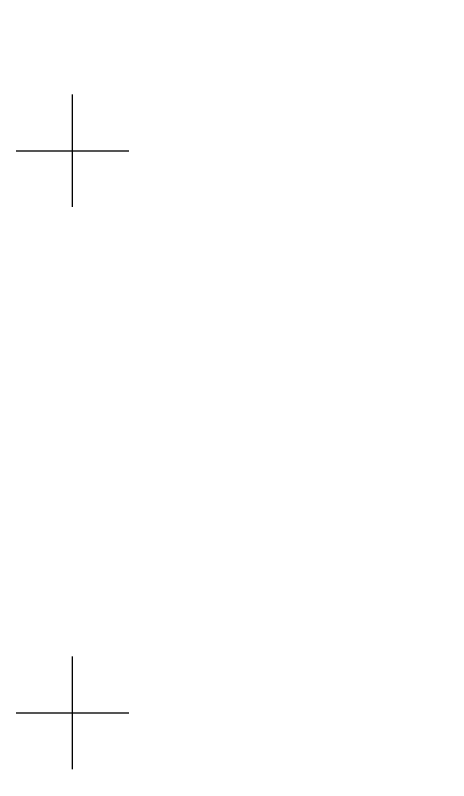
# Model space of a CAD drawing. Header units: inches. Extents: x 499362 to 502582, y 2541888 to 2545349.
# Drawn here: x 501089.8 to 501167, y 2543287.9 to 2543424.1 of the extents above; entities that cross this region are included whole.
import ezdxf

# ---------------------------------------------------------------- set-up
doc = ezdxf.new("R2010")
doc.units = ezdxf.units.IN
doc.layers.add('0-段落划分', color=2, linetype='Continuous')
doc.layers.add('坐标网', color=2, linetype='Continuous')

# ---------------------------------------------------------------- blocks, each defined once
blk = doc.blocks.new('A$C3A006F90')
at = {"layer": '0-段落划分', "color": 2, "flags": 128}
blk.add_lwpolyline([(501139.13, 2543488.36, -0.000001), (501138.24, 2543489, -0.000002)], format="xyb", dxfattribs=at)
at = {"layer": '0-段落划分', "color": 2}
for centre, radius, start, end in [((501299.78, 2543583.53), 163, 206.6082, 289.7538), ((500741.34, 2543008.58), 598.25, 27.83631, 48.56003), ((500741.34, 2543008.58), 599, 27.83631, 48.56003)]:
    blk.add_arc(centre, radius, start, end, dxfattribs=at)

msp = doc.modelspace()

# ---------------------------------------------------------------- linework, layer by layer
at = {"layer": '坐标网'}
for p, q in [((501100, 2543390), (501100, 2543410)), ((501090, 2543400), (501110, 2543400)), ((501100, 2543290), (501100, 2543310)), ((501090, 2543300), (501110, 2543300))]:
    msp.add_line(p, q, dxfattribs=at)

# ---------------------------------------------------------------- block references
at = {"layer": '0-段落划分'}
msp.add_blockref('A$C3A006F90', (0, 0), dxfattribs=at)

doc.saveas('drawing.dxf')
